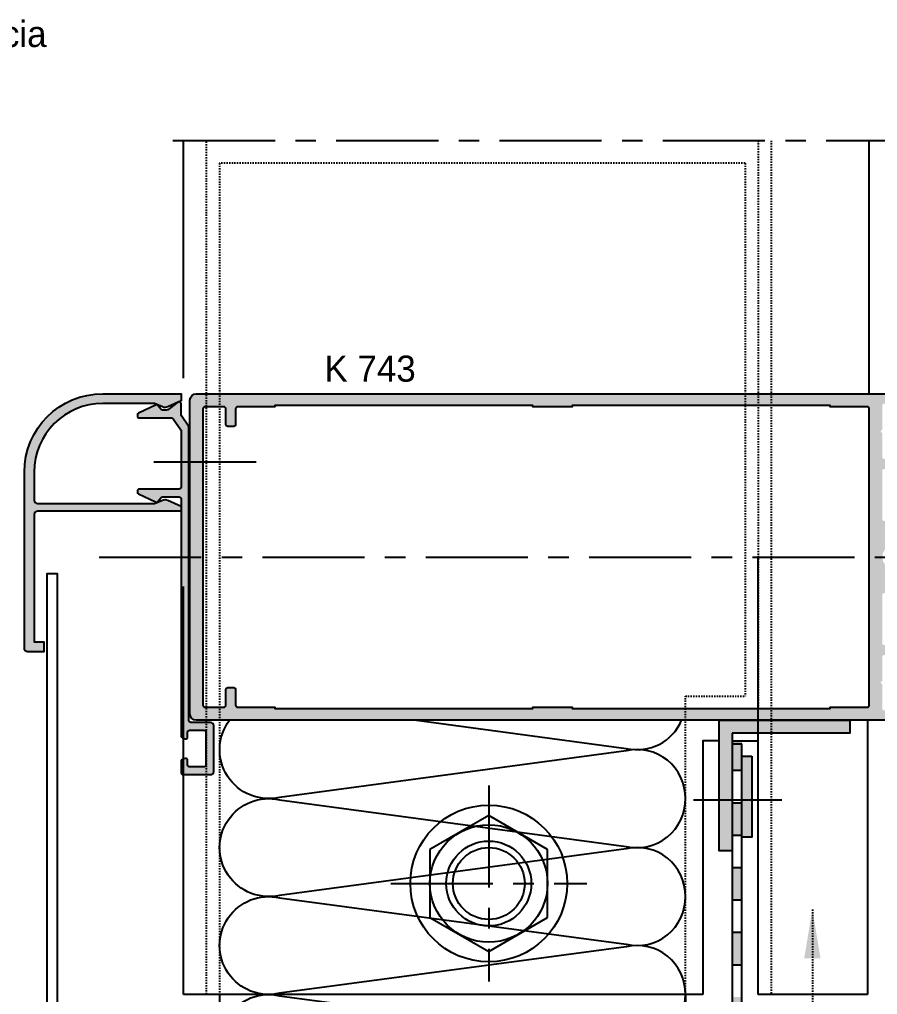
# Model space of a CAD drawing. Header units: millimetres. Extents: x -153 to 2280, y 0 to 724.
# Drawn here: x 1452 to 1517.6, y 471.1 to 545.8 of the extents above; entities that cross this region are included whole.
import ezdxf
from ezdxf.enums import TextEntityAlignment as Align

# ---------------------------------------------------------------- set-up
doc = ezdxf.new("R2010")
doc.units = ezdxf.units.MM
doc.header["$LTSCALE"] = 0.025
doc.header["$MEASUREMENT"] = 0
doc.linetypes.add('CENTER', pattern=[2, 1.25, -0.25, 0.25, -0.25])
doc.linetypes.add('HIDDEN', pattern=[0.375, 0.25, -0.125])
for name, color, linetype in [('ASSI', 1, 'CENTER'), ('FILL', 253, 'Continuous'), ('FINE', 7, 'Continuous'), ('GOMMA', 80, 'Continuous'), ('GROSSA', 8, 'Continuous'), ('NASCOSTA', 7, 'HIDDEN'), ('TESTO', 2, 'Continuous'), ('TRATTEGGI', 140, 'Continuous'), ('VITERIA', 40, 'Continuous')]:
    doc.layers.add(name, color=color, linetype=linetype)
doc.styles.add('Aluk Text', font='GOTHIC.TTF')

msp = doc.modelspace()

# ---------------------------------------------------------------- hatches: boundary and pattern name
at = {"layer": 'FILL'}
h = msp.add_hatch(color=256, dxfattribs=at)
edge = h.paths.add_edge_path()
edge.add_arc((1458.336115697586, 511.122621241262), 5.249999999999986, 89.99999999999984, 180.0000000000001)
edge.add_line((1453.086115697586, 511.122621241262), (1453.086115697586, 508.9726212412621))
edge.add_arc((1453.336115697586, 508.9726212412621), 0.25, 180, 270)
edge.add_line((1453.336115697586, 508.7226212412621), (1462.307115697586, 508.7226212412621))
edge.add_line((1462.307115697586, 508.7226212412621), (1462.917970097334, 508.9826688293236))
edge.add_arc((1463.113817529583, 508.522621241262), 0.5000000000000927, 64.99999999999818, 113.0599999999948, ccw=False)
edge.add_line((1463.325126660454, 508.9757751347804), (1464.336115697586, 508.5043432044547))
edge.add_line((1464.336115697586, 508.5043432044547), (1464.336115697586, 508.1226212412621))
edge.add_line((1464.336115697586, 508.1226212412621), (1453.336115697586, 508.1226212412621))
edge.add_arc((1453.336115697586, 507.8726212412621), 0.25, 90, 180)
edge.add_line((1453.086115697586, 507.8726212412621), (1453.086115697586, 498.1226212412621))
edge.add_line((1453.086115697586, 498.1226212412621), (1453.836115697586, 498.1226212412621))
edge.add_line((1453.836115697586, 498.1226212412621), (1453.836115697586, 497.3726212412621))
edge.add_line((1453.836115697586, 497.3726212412621), (1452.586115697586, 497.3726212412621))
edge.add_arc((1452.586115697586, 497.622621241262), 0.2499999999999289, 180.0000000000098, 270.00000000001626, ccw=False)
edge.add_line((1452.336115697586, 497.622621241262), (1452.336115697586, 511.122621241262))
edge.add_arc((1458.336115697586, 511.122621241262), 6, 90, 180, ccw=False)
edge.add_line((1458.336115697586, 517.122621241262), (1464.336115697586, 517.122621241262))
edge.add_line((1464.336115697586, 517.122621241262), (1464.336115697586, 516.5908992780694))
edge.add_line((1464.336115697586, 516.5908992780694), (1463.325126660454, 516.1194673477437))
edge.add_arc((1463.113817529583, 516.5726212412621), 0.5000000000001312, 246.9399999999911, 294.9999999999837, ccw=False)
edge.add_line((1462.917970097334, 516.1125736532006), (1462.307115697586, 516.372621241262))
edge.add_line((1462.307115697586, 516.372621241262), (1458.336115697586, 516.372621241262))
h = msp.add_hatch(color=256, dxfattribs=at)
edge = h.paths.add_edge_path()
edge.add_arc((1526.856332909465, 507.2179170336269), 0.1548696487026567, 1.85579808222559, 88.26417584624318, ccw=False)
edge.add_line((1527.011121328528, 507.2229323514939), (1527.011121328528, 506.6350643858504))
edge.add_arc((1526.861121328528, 506.6350643858504), 0.1500000000001478, 315.0000000000269, 359.99999999999454, ccw=False)
edge.add_line((1526.967187345706, 506.5289983686724), (1526.70505531135, 506.2668663343164))
edge.add_arc((1526.582996328528, 506.3889253171384), 0.1726174689163832, 185.3160638226787, 315.0000000000033, ccw=False)
edge.add_line((1526.411121328528, 506.3729323514944), (1526.411121328528, 506.6229323514944))
edge.add_arc((1526.261121328528, 506.6229323514945), 0.1499999999999773, 359.9999999999837, 450)
edge.add_line((1526.261121328528, 506.7729323514944), (1525.776676678475, 506.7729323514944))
edge.add_arc((1525.776676678475, 506.6229323514945), 0.1500000000000057, 90.00000000001086, 150.0000000000191)
edge.add_line((1525.646772867907, 506.6979323514944), (1525.040555085258, 505.6479323514944))
edge.add_line((1525.040555085258, 505.6479323514944), (1524.910651274691, 505.5729323514944))
edge.add_line((1524.910651274691, 505.5729323514944), (1524.863196646744, 505.5729323514944))
edge.add_line((1524.863196646744, 505.5729323514944), (1524.713196646745, 505.7229323514945))
edge.add_line((1524.713196646745, 505.7229323514945), (1524.563196646744, 505.5729323514944))
edge.add_line((1524.563196646744, 505.5729323514944), (1524.066121328528, 505.5729323514944))
edge.add_line((1524.066121328528, 505.5729323514944), (1523.916121328528, 505.7229323514945))
edge.add_line((1523.916121328528, 505.7229323514945), (1523.766121328528, 505.5729323514944))
edge.add_line((1523.766121328528, 505.5729323514944), (1523.271121328528, 505.5729323514944))
edge.add_line((1523.271121328528, 505.5729323514944), (1523.121121328528, 505.7229323514945))
edge.add_line((1523.121121328528, 505.7229323514945), (1522.971121328528, 505.5729323514944))
edge.add_line((1522.971121328528, 505.5729323514944), (1522.476121328528, 505.5729323514944))
edge.add_line((1522.476121328528, 505.5729323514944), (1522.326121328528, 505.7229323514944))
edge.add_line((1522.326121328528, 505.7229323514944), (1522.176121328528, 505.5729323514944))
edge.add_line((1522.176121328528, 505.5729323514944), (1521.681121328528, 505.5729323514944))
edge.add_line((1521.681121328528, 505.5729323514944), (1521.531121328529, 505.7229323514945))
edge.add_line((1521.531121328528, 505.7229323514945), (1521.381121328528, 505.5729323514944))
edge.add_line((1521.381121328528, 505.5729323514944), (1520.886121328529, 505.5729323514944))
edge.add_line((1520.886121328528, 505.5729323514944), (1520.736121328528, 505.7229323514945))
edge.add_line((1520.736121328528, 505.7229323514945), (1520.586121328528, 505.5729323514944))
edge.add_line((1520.586121328528, 505.5729323514944), (1520.091121328529, 505.5729323514944))
edge.add_line((1520.091121328529, 505.5729323514944), (1519.941121328528, 505.7229323514944))
edge.add_line((1519.941121328528, 505.7229323514944), (1519.791121328528, 505.5729323514944))
edge.add_line((1519.791121328528, 505.5729323514944), (1519.296121328528, 505.5729323514944))
edge.add_line((1519.296121328528, 505.5729323514944), (1519.146121328528, 505.7229323514945))
edge.add_line((1519.146121328528, 505.7229323514945), (1518.995499108063, 505.5723101310292))
edge.add_arc((1518.961415990266, 504.6226212412618), 0.9503002926792825, 87.94461000808217, 272.0553899919109)
edge.add_line((1518.995499108063, 503.6729323514945), (1519.393621328529, 503.6729323514944))
edge.add_line((1519.393621328528, 503.6729323514944), (1519.543621328528, 503.5229323514944))
edge.add_line((1519.543621328528, 503.5229323514944), (1519.693621328528, 503.6729323514944))
edge.add_line((1519.693621328528, 503.6729323514944), (1520.188621328528, 503.6729323514944))
edge.add_line((1520.188621328528, 503.6729323514944), (1520.338621328528, 503.5229323514944))
edge.add_line((1520.338621328528, 503.5229323514944), (1520.488621328529, 503.6729323514944))
edge.add_line((1520.488621328528, 503.6729323514944), (1520.983621328528, 503.6729323514944))
edge.add_line((1520.983621328528, 503.6729323514944), (1521.133621328529, 503.5229323514944))
edge.add_line((1521.133621328528, 503.5229323514944), (1521.283621328528, 503.6729323514944))
edge.add_line((1521.283621328528, 503.6729323514944), (1521.778621328529, 503.6729323514944))
edge.add_line((1521.778621328529, 503.6729323514944), (1521.928621328529, 503.5229323514944))
edge.add_line((1521.928621328528, 503.5229323514944), (1522.078621328528, 503.6729323514944))
edge.add_line((1522.078621328528, 503.6729323514944), (1522.573621328528, 503.6729323514944))
edge.add_line((1522.573621328528, 503.6729323514944), (1522.723621328528, 503.5229323514944))
edge.add_line((1522.723621328528, 503.5229323514944), (1522.873621328528, 503.6729323514944))
edge.add_line((1522.873621328528, 503.6729323514944), (1523.368621328528, 503.6729323514944))
edge.add_line((1523.368621328528, 503.6729323514944), (1523.518621328528, 503.5229323514944))
edge.add_line((1523.518621328528, 503.5229323514944), (1523.668621328528, 503.6729323514944))
edge.add_line((1523.668621328528, 503.6729323514944), (1524.163621328528, 503.6729323514944))
edge.add_line((1524.163621328528, 503.6729323514944), (1524.313621328528, 503.5229323514944))
edge.add_line((1524.313621328528, 503.5229323514944), (1524.463621328528, 503.6729323514944))
edge.add_line((1524.463621328528, 503.6729323514944), (1524.910651274691, 503.6729323514944))
edge.add_arc((1524.910651274691, 503.5229323514944), 0.1500000000000057, 30.000000000029274, 90.00000000001091, ccw=False)
edge.add_line((1525.040555085258, 503.5979323514945), (1525.646772867907, 502.5479323514944))
edge.add_arc((1525.776676678475, 502.6229323514943), 0.149999999999877, 210.0000000000033, 270.0000000000434)
edge.add_line((1525.776676678475, 502.4729323514945), (1526.261121328528, 502.4729323514945))
edge.add_arc((1526.261121328528, 502.6229323514945), 0.1500000000000057, 270.0000000000109, 360.0000000000109)
edge.add_line((1526.411121328528, 502.6229323514945), (1526.411121328528, 502.8729323514945))
edge.add_arc((1526.583476317581, 502.8556092228293), 0.1732233616980132, 45.423370102855586, 174.2605660744399, ccw=False)
edge.add_line((1526.70505531135, 502.9789983686725), (1526.967187345706, 502.7168663343165))
edge.add_arc((1526.861121328528, 502.6108003171385), 0.1500000000001178, 2.1714186004828662e-11, 44.99999999997692, ccw=False)
edge.add_line((1527.011121328528, 502.6108003171386), (1527.011121328528, 502.0229323514945))
edge.add_arc((1526.860809907237, 502.0229323515061), 0.1503114212912067, 270.1165613831425, 359.99999999556894, ccw=False)
edge.add_line((1526.861115697563, 501.8726212412619), (1524.659427861099, 501.872621241262))
edge.add_arc((1524.659427861099, 502.022621241262), 0.1499999999999773, 180, 270, ccw=False)
edge.add_arc((1524.359427861099, 502.0226212412619), 0.1500000000000341, 2.171258662545267e-11, 90.0000000000217)
edge.add_line((1524.359427861099, 502.1726212412619), (1522.959427861099, 502.1726212412619))
edge.add_arc((1522.959427861099, 502.022621241262), 0.1499999999999773, 90, 180)
edge.add_arc((1522.659427861099, 502.022621241262), 0.1499999999999773, -90, 0, ccw=False)
edge.add_line((1522.659427861099, 501.872621241262), (1521.259427861099, 501.872621241262))
edge.add_arc((1521.259427861099, 502.022621241262), 0.1499999999999773, 180, 270, ccw=False)
edge.add_arc((1520.959427861099, 502.022621241262), 0.1499999999999773, 0, 90)
edge.add_line((1520.959427861099, 502.1726212412619), (1519.561115697586, 502.1726212412619))
edge.add_arc((1519.561115697586, 502.022621241262), 0.1499999999999773, 90, 180)
edge.add_arc((1519.261115697586, 502.022621241262), 0.1499999999999773, -90, 0, ccw=False)
edge.add_line((1519.261115697586, 501.872621241262), (1518.161115697586, 501.872621241262))
edge.add_arc((1518.161115697586, 501.722621241262), 0.1499999999999773, 90, 180)
edge.add_line((1518.011115697586, 501.722621241262), (1518.011115697586, 498.0226212412618))
edge.add_arc((1518.161115697586, 498.0226212412618), 0.1499999999999773, 180, 270)
edge.add_line((1518.161115697586, 497.8726212412619), (1519.261115697586, 497.8726212412619))
edge.add_arc((1519.261115697586, 498.0226212412618), 0.1500000000000057, 270.0000000000109, 359.9999999999891)
edge.add_line((1519.411115697586, 498.0226212412618), (1519.411115697586, 498.4726212412619))
edge.add_arc((1519.561115697586, 498.4726212412619), 0.1499999999999773, 90, 180, ccw=False)
edge.add_line((1519.561115697586, 498.6226212412619), (1519.861115697586, 498.622621241262))
edge.add_arc((1519.861115697586, 498.472621241262), 0.1500000000000057, -3.26281224261038e-11, 89.99999999998909, ccw=False)
edge.add_line((1520.011115697586, 498.4726212412619), (1520.011115697586, 496.7847532756178))
edge.add_arc((1519.861115697586, 496.7847532756179), 0.1500000000000909, 314.9999999999885, 359.99999999998374, ccw=False)
edge.add_line((1519.967181714764, 496.6786872584398), (1519.705049680408, 496.4165552240839))
edge.add_arc((1519.59898366323, 496.5226212412618), 0.149999999999957, 270.0000000000434, 315.00000000003837, ccw=False)
edge.add_line((1519.59898366323, 496.3726212412619), (1519.561115697586, 496.3726212412619))
edge.add_arc((1519.561115697586, 496.5226212412618), 0.1499999999999631, 179.9999999999946, 270, ccw=False)
edge.add_line((1519.411115697586, 496.5226212412618), (1519.411115697586, 496.9726212412619))
edge.add_arc((1519.261115697586, 496.9726212412618), 0.1500000000000341, 2.171258662545267e-11, 90.0000000000217)
edge.add_line((1519.261115697586, 497.1226212412619), (1518.161115697586, 497.122621241262))
edge.add_arc((1518.161115697586, 496.9726212412619), 0.1500000000000199, 90.0000000000217, 180.0000000000271)
edge.add_line((1518.011115697586, 496.9726212412619), (1518.011115697586, 495.1468340443811))
edge.add_line((1518.011115697586, 495.1468340443811), (1517.861115697586, 494.9976212412619))
edge.add_line((1517.861115697586, 494.9976212412619), (1518.011115697586, 494.8484084381428))
edge.add_line((1518.011115697586, 494.8484084381428), (1518.011115697586, 493.0226212412618))
edge.add_arc((1518.161115697586, 493.0226212412618), 0.1499999999999773, 179.9999999999946, 270)
edge.add_line((1518.161115697586, 492.8726212412619), (1519.261115697586, 492.8726212412619))
edge.add_arc((1519.261115697586, 493.0226212412619), 0.1500000000000199, 269.9999999999783, 359.9999999999837)
edge.add_line((1519.411115697586, 493.0226212412618), (1519.411115697586, 493.4726212412619))
edge.add_arc((1519.561115697586, 493.4726212412618), 0.1500000000000341, 89.99999999997829, 179.9999999999783, ccw=False)
edge.add_line((1519.561115697586, 493.6226212412619), (1519.59898366323, 493.6226212412619))
edge.add_arc((1519.59898366323, 493.4726212412619), 0.1499999999999346, 44.99999999996538, 89.99999999996737, ccw=False)
edge.add_line((1519.705049680408, 493.5786872584398), (1519.967181714764, 493.3165552240839))
edge.add_arc((1519.861115697586, 493.2104892069058), 0.1500000000000876, 1.63140612130519e-11, 45.00000000001148, ccw=False)
edge.add_line((1520.011115697586, 493.2104892069059), (1520.011115697586, 492.2726212412618))
edge.add_arc((1519.861115697586, 492.2726212412618), 0.1499999999999773, -90, 5.4001247917767614e-12, ccw=False)
edge.add_line((1519.861115697586, 492.1226212412619), (1465.511115697586, 492.1226212412619))
edge.add_arc((1465.511115697586, 492.6226212412619), 0.5, 180, 270, ccw=False)
edge.add_line((1465.011115697586, 492.6226212412619), (1465.011115697586, 516.6226212412619))
edge.add_arc((1465.511115697586, 516.6226212412619), 0.5, 90, 180, ccw=False)
edge.add_line((1465.511115697586, 517.1226212412619), (1519.861115697586, 517.1226212412619))
edge.add_arc((1519.861115697586, 516.9726212412619), 0.1499999999999631, -5.5138116294983774e-12, 90, ccw=False)
edge.add_line((1520.011115697586, 516.9726212412619), (1520.011115697586, 516.0347532756178))
edge.add_arc((1519.861115697586, 516.0347532756178), 0.149999999999892, -44.999999999984595, 1.0913936421275139e-11, ccw=False)
edge.add_line((1519.967181714764, 515.9286872584399), (1519.705049680408, 515.6665552240839))
edge.add_arc((1519.59898366323, 515.7726212412618), 0.1499999999999269, 270.00000000003257, 315.00000000003456, ccw=False)
edge.add_line((1519.59898366323, 515.6226212412619), (1519.561115697586, 515.6226212412619))
edge.add_arc((1519.561115697586, 515.7726212412618), 0.1499999999999631, 179.9999999999946, 270, ccw=False)
edge.add_line((1519.411115697586, 515.7726212412618), (1519.411115697586, 516.2226212412619))
edge.add_arc((1519.261115697586, 516.2226212412619), 0.1500000000000341, 1.62844399690895e-11, 90.0000000000217)
edge.add_line((1519.261115697586, 516.3726212412619), (1518.161115697586, 516.3726212412619))
edge.add_arc((1518.161115697586, 516.2226212412619), 0.1499999999999631, 90, 180.0000000000054)
edge.add_line((1518.011115697586, 516.2226212412619), (1518.011115697586, 514.3968340443811))
edge.add_line((1518.011115697586, 514.3968340443811), (1517.861115697586, 514.2476212412619))
edge.add_line((1517.861115697586, 514.2476212412619), (1518.011115697586, 514.0984084381427))
edge.add_line((1518.011115697586, 514.0984084381427), (1518.011115697586, 512.2726212412618))
edge.add_arc((1518.161115697586, 512.2726212412618), 0.1499999999999773, 179.9999999999946, 270)
edge.add_line((1518.161115697586, 512.1226212412619), (1519.261115697586, 512.122621241262))
edge.add_arc((1519.261115697586, 512.272621241262), 0.1500000000000341, 269.9999999999783, 359.9999999999783)
edge.add_line((1519.411115697586, 512.272621241262), (1519.411115697586, 512.7226212412619))
edge.add_arc((1519.561115697586, 512.7226212412619), 0.1499999999999773, 90, 180.0000000000054, ccw=False)
edge.add_line((1519.561115697586, 512.8726212412619), (1519.59898366323, 512.8726212412619))
edge.add_arc((1519.59898366323, 512.722621241262), 0.149999999999892, 45.00000000001529, 90.00000000001091, ccw=False)
edge.add_line((1519.705049680408, 512.8286872584399), (1519.967181714764, 512.566555224084))
edge.add_arc((1519.861115697586, 512.4604892069061), 0.1500000000000072, -3.802824721788056e-11, 44.99999999996538, ccw=False)
edge.add_line((1520.011115697586, 512.460489206906), (1520.011115697586, 510.7726212412618))
edge.add_arc((1519.861115697586, 510.7726212412618), 0.1499999999999773, -90, 5.4001247917767614e-12, ccw=False)
edge.add_line((1519.861115697586, 510.6226212412619), (1519.561115697586, 510.622621241262))
edge.add_arc((1519.561115697586, 510.7726212412619), 0.1499999999999204, 180.0000000000217, 270.00000000002166, ccw=False)
edge.add_line((1519.411115697586, 510.7726212412618), (1519.411115697586, 511.222621241262))
edge.add_arc((1519.261115697586, 511.222621241262), 0.1499999999999773, 0, 90)
edge.add_line((1519.261115697586, 511.372621241262), (1518.161115697586, 511.372621241262))
edge.add_arc((1518.161115697586, 511.222621241262), 0.1499999999999773, 90, 180)
edge.add_line((1518.011115697586, 511.222621241262), (1518.011115697586, 507.5226212412618))
edge.add_arc((1518.161115697586, 507.5226212412618), 0.1499999999999773, 180, 270)
edge.add_line((1518.161115697586, 507.3726212412619), (1519.261115697586, 507.3726212412618))
edge.add_arc((1519.261115697586, 507.2226212412618), 0.1499999999999773, 0, 90, ccw=False)
edge.add_arc((1519.561115697586, 507.2226212412618), 0.1499999999999773, 180, 270)
edge.add_line((1519.561115697586, 507.0726212412618), (1520.959427861099, 507.0726212412618))
edge.add_arc((1520.959427861099, 507.2226212412618), 0.1499999999999773, 270, 360)
edge.add_arc((1521.259427861099, 507.2226212412618), 0.1499999999999773, 90, 180, ccw=False)
edge.add_line((1521.259427861099, 507.3726212412618), (1522.659427861099, 507.3726212412618))
edge.add_arc((1522.659427861099, 507.2226212412618), 0.1499999999999773, 0, 90, ccw=False)
edge.add_arc((1522.959427861099, 507.2226212412618), 0.1499999999999773, 180, 270)
edge.add_line((1522.959427861099, 507.0726212412618), (1524.359427861099, 507.0726212412618))
edge.add_arc((1524.359427861099, 507.2226212412618), 0.1500000000000341, 269.9999999999783, 359.9999999999783)
edge.add_arc((1524.659427861099, 507.2226212412618), 0.1499999999999773, 90, 180, ccw=False)
edge.add_line((1524.659427861099, 507.3726212412618), (1526.8610240989, 507.3726212412618))
edge.add_line((1526.8610240989, 507.3726212412618), (1526.861024098901, 507.3727156151157))
edge = h.paths.add_edge_path(flags=16)
edge.add_line((1466.161115697586, 493.1226212412619), (1467.611115697586, 493.1226212412619))
edge.add_arc((1467.611115697586, 493.2726212412619), 0.1499999999999915, 270.0000000000054, 359.9999999999946)
edge.add_line((1467.761115697586, 493.2726212412619), (1467.761115697586, 494.4726212412619))
edge.add_arc((1467.911115697586, 494.4726212412619), 0.1500000000000199, 89.9999999999946, 180.0000000000054, ccw=False)
edge.add_line((1467.911115697586, 494.6226212412619), (1468.361115697586, 494.6226212412619))
edge.add_arc((1468.361115697586, 494.4726212412619), 0.1500000000000199, -5.5138116294983774e-12, 90.0000000000054, ccw=False)
edge.add_line((1468.511115697586, 494.4726212412619), (1468.511115697586, 493.2726212412619))
edge.add_arc((1468.661115697586, 493.2726212412619), 0.1500000000000341, 180, 270)
edge.add_line((1468.661115697586, 493.1226212412619), (1471.511115697586, 493.1226212412619))
edge.add_line((1471.511115697586, 493.1226212412619), (1471.511115697586, 493.0226212412619))
edge.add_line((1471.511115697586, 493.0226212412619), (1491.261115697586, 493.0226212412619))
edge.add_line((1491.261115697586, 493.0226212412619), (1491.261115697586, 493.1226212412619))
edge.add_line((1491.261115697586, 493.1226212412619), (1494.261115697586, 493.1226212412618))
edge.add_line((1494.261115697586, 493.1226212412618), (1494.261115697586, 493.0226212412619))
edge.add_line((1494.261115697586, 493.0226212412619), (1514.011115697586, 493.0226212412618))
edge.add_line((1514.011115697586, 493.0226212412618), (1514.011115697586, 493.1226212412619))
edge.add_line((1514.011115697586, 493.1226212412619), (1516.861115697586, 493.1226212412619))
edge.add_arc((1516.861115697586, 493.2726212412618), 0.1499999999999773, 270, 360)
edge.add_line((1517.011115697586, 493.2726212412618), (1517.011115697586, 515.9726212412619))
edge.add_arc((1516.861115697586, 515.9726212412619), 0.1500000000000057, 1.085629331272839e-11, 90.00000000001086)
edge.add_line((1516.861115697586, 516.1226212412619), (1514.011115697586, 516.1226212412619))
edge.add_line((1514.011115697586, 516.1226212412619), (1514.011115697586, 516.2226212412619))
edge.add_line((1514.011115697586, 516.2226212412619), (1494.261115697586, 516.2226212412619))
edge.add_line((1494.261115697586, 516.2226212412619), (1494.261115697586, 516.1226212412619))
edge.add_line((1494.261115697586, 516.1226212412619), (1491.261115697586, 516.1226212412619))
edge.add_line((1491.261115697586, 516.1226212412619), (1491.261115697586, 516.2226212412619))
edge.add_line((1491.261115697586, 516.2226212412619), (1471.511115697586, 516.2226212412619))
edge.add_line((1471.511115697586, 516.2226212412619), (1471.511115697586, 516.1226212412619))
edge.add_line((1471.511115697586, 516.1226212412619), (1468.661115697586, 516.1226212412619))
edge.add_arc((1468.661115697586, 515.9726212412619), 0.1500000000000057, 89.99999999998914, 179.9999999999891)
edge.add_line((1468.511115697586, 515.9726212412619), (1468.511115697586, 514.7726212412618))
edge.add_arc((1468.361115697586, 514.7726212412618), 0.1499999999999915, -89.99999999999471, 1.63140612130519e-11, ccw=False)
edge.add_line((1468.361115697586, 514.6226212412619), (1467.911115697586, 514.6226212412619))
edge.add_arc((1467.911115697586, 514.7726212412618), 0.1499999999999631, 179.9999999999946, 270.0000000000054, ccw=False)
edge.add_line((1467.761115697586, 514.7726212412618), (1467.761115697586, 515.9726212412618))
edge.add_arc((1467.611115697586, 515.9726212412618), 0.1499999999999915, 5.42814665636471e-12, 90.00000000000541)
edge.add_line((1467.611115697586, 516.1226212412619), (1466.161115697586, 516.1226212412619))
edge.add_arc((1466.161115697586, 515.9726212412619), 0.1499999999999915, 90.00000000000541, 180.0000000000163)
edge.add_line((1466.011115697586, 515.9726212412618), (1466.011115697586, 493.2726212412618))
edge.add_arc((1466.161115697586, 493.2726212412618), 0.1500000000000057, 179.9999999999891, 269.9999999999891)
h = msp.add_hatch(color=256, dxfattribs=at)
edge = h.paths.add_edge_path()
edge.add_line((1462.790917174753, 515.9322388876235), (1462.590554425038, 516.1976212412619))
edge.add_arc((1462.46065061447, 516.122621241262), 0.1499999999999897, 29.999999999991, 119.9999999999984)
edge.add_line((1462.38565061447, 516.2525250518296), (1461.073082641186, 515.6426651822976))
edge.add_arc((1461.136287983999, 515.5066317869864), 0.1499999999999163, 114.9210453627292, 179.9999999999891)
edge.add_line((1460.986287983999, 515.5066317869864), (1460.986287983999, 515.422621241262))
edge.add_arc((1461.136287983999, 515.422621241262), 0.1500000000000341, 179.9999999999783, 269.9999999999783)
edge.add_line((1461.136287983999, 515.272621241262), (1463.606387367815, 515.272621241262))
edge.add_arc((1463.606387367815, 515.1226212412619), 0.1500000000001052, 34.553481931961926, 90.00000000002171, ccw=False)
edge.add_line((1463.729926936686, 515.2076975301042), (1464.309655266457, 514.3658720473886))
edge.add_arc((1464.186115697586, 514.2807957585464), 0.1500000000001183, -3.26281224261038e-11, 34.553481931912074, ccw=False)
edge.add_line((1464.336115697586, 514.2807957585463), (1464.336115697586, 509.972621241262))
edge.add_arc((1464.186115697586, 509.9726212412621), 0.1500000000000341, 269.9999999999783, 359.9999999999783, ccw=False)
edge.add_line((1464.186115697586, 509.822621241262), (1461.136287983999, 509.822621241262))
edge.add_arc((1461.136287983999, 509.672621241262), 0.1499999999999773, 90, 180)
edge.add_line((1460.986287983999, 509.672621241262), (1460.986287983999, 509.5886106955376))
edge.add_arc((1461.136287983999, 509.5886106955376), 0.1499999999999204, 180.0000000000109, 245.0789546372708)
edge.add_line((1461.073082641186, 509.4525773002264), (1462.38565061447, 508.8427174306944))
edge.add_arc((1462.46065061447, 508.9726212412621), 0.1499999999999968, 240.0000000000043, 330.0000000000043)
edge.add_line((1462.590554425038, 508.8976212412621), (1462.790917174753, 509.1630035949006))
edge.add_arc((1462.910629455454, 509.072621241262), 0.1499999999999812, 89.99999999998909, 142.9473229727275, ccw=False)
edge.add_line((1462.910629455454, 509.222621241262), (1464.186115697586, 509.2226212412621))
edge.add_arc((1464.186115697586, 509.072621241262), 0.1500000000000909, 0, 90, ccw=False)
edge.add_line((1464.336115697586, 509.072621241262), (1464.336115697586, 490.9099396930924))
edge.add_arc((1464.486115697586, 490.9099396930924), 0.1500000000000199, 179.9999999999946, 254.9999999999907)
edge.add_line((1464.447292840821, 490.765050819149), (1464.647292840821, 490.7114609806628))
edge.add_arc((1464.686115697586, 490.8563498546062), 0.1500000000000469, 254.9999999999935, 359.9999999999946)
edge.add_line((1464.836115697586, 490.8563498546062), (1464.836115697586, 491.2063498546061))
edge.add_arc((1464.986115697586, 491.2063498546061), 0.1500000000000341, 90.00000000002171, 180.0000000000217, ccw=False)
edge.add_line((1464.986115697586, 491.3563498546062), (1466.086115697586, 491.356349854606))
edge.add_arc((1466.086115697586, 491.2063498546061), 0.1499999999999773, 0, 90, ccw=False)
edge.add_line((1466.236115697586, 491.2063498546061), (1466.236115697586, 488.7063498546062))
edge.add_arc((1466.086115697586, 488.7063498546062), 0.1499999999999773, -90, 0, ccw=False)
edge.add_line((1466.086115697586, 488.5563498546062), (1464.986115697586, 488.5563498546062))
edge.add_arc((1464.986115697586, 488.7063498546062), 0.1499999999999773, 180, 270, ccw=False)
edge.add_line((1464.836115697586, 488.7063498546062), (1464.836115697586, 489.0563498546061))
edge.add_arc((1464.686115697586, 489.0563498546061), 0.1500000000000483, 5.428146656362654e-12, 105.0000000000065)
edge.add_line((1464.647292840821, 489.2012387285495), (1464.447292840821, 489.1476488900634))
edge.add_arc((1464.486115697586, 489.00276001612), 0.150000000000002, 105.0000000000055, 180.0000000000109)
edge.add_line((1464.336115697586, 489.00276001612), (1464.336115697586, 488.1063498546062))
edge.add_arc((1464.486115697586, 488.1063498546062), 0.1499999999999773, 180, 270)
edge.add_line((1464.486115697586, 487.9563498546062), (1466.586115697586, 487.9563498546062))
edge.add_arc((1466.586115697586, 488.2063498546062), 0.25, 270, 360)
edge.add_line((1466.836115697586, 488.2063498546062), (1466.836115697586, 491.7063498546062))
edge.add_arc((1466.586115697586, 491.7063498546062), 0.25, 0, 90)
edge.add_line((1466.586115697586, 491.9563498546062), (1465.086115697586, 491.9563498546062))
edge.add_arc((1465.086115697586, 492.1063498546062), 0.1499999999999773, 180, 270, ccw=False)
edge.add_line((1464.936115697586, 492.1063498546062), (1464.936115697586, 514.5555639577182))
edge.add_arc((1464.786115697586, 514.5555639577183), 0.1500000000001194, 359.9999999999674, 394.5534819319121)
edge.add_line((1464.909655266457, 514.6406402465605), (1464.362576128715, 515.4350557262992))
edge.add_arc((1464.486115697586, 515.5201320151414), 0.1499999999999339, 179.9999999999891, 214.5534819319343, ccw=False)
edge.add_line((1464.336115697586, 515.5201320151414), (1464.336115697586, 516.3554464415018))
edge.add_arc((1464.186115697586, 516.3554464415018), 0.1499999999999915, 0, 126.5632085256625)
edge.add_line((1464.096759312037, 516.4759264662426), (1463.323119457903, 515.9021412165212))
edge.add_arc((1463.233763072354, 516.0226212412622), 0.1500000000001909, 269.99999999996743, 306.5632085256271, ccw=False)
edge.add_line((1463.233763072354, 515.872621241262), (1462.910629455454, 515.872621241262))
edge.add_arc((1462.910629455454, 516.022621241262), 0.1500000000000341, 217.0526770272323, 269.9999999999729, ccw=False)
for points in [[(1506.510458974762, 491.1226212412618), (1506.510458974762, 482.1226212412618), (1505.510458974762, 482.1226212412618), (1505.510458974762, 492.1226212412618), (1515.510458974762, 492.1226212412618), (1515.510458974762, 491.1226212412618)], [(1508.010458974762, 489.3812516557052), (1508.010458974762, 483.172909515259), (1507.260458974762, 483.172909515259), (1507.260458974762, 489.3812516557052)]]:
    msp.add_hatch(color=256, dxfattribs=at).paths.add_polyline_path(points)
at = {"layer": 'FINE'}
h = msp.add_hatch(color=256, dxfattribs=at)
h.paths.add_polyline_path([(1507.260458974762, 470.9252601004304), (1506.510458974762, 470.9252601004304), (1506.510458974762, 468.4446550148917), (1507.260458974762, 468.4446550148917)])
h.paths.add_polyline_path([(1507.260458974762, 475.8864702715078), (1506.510458974762, 475.8864702715078), (1506.510458974762, 473.4058651859691), (1507.260458974762, 473.405865185969)])
h.paths.add_polyline_path([(1507.260458974762, 480.8476804425852), (1506.510458974762, 480.8476804425852), (1506.510458974762, 478.3670753570465), (1507.260458974762, 478.3670753570465)])
h.paths.add_polyline_path([(1507.260458974762, 485.8088906136625), (1506.510458974762, 485.8088906136626), (1506.510458974762, 483.3282855281238), (1507.260458974762, 483.3282855281239)])
h.paths.add_polyline_path([(1507.260458974762, 490.3088906136625), (1506.510458974762, 490.3088906136625), (1506.510458974762, 488.3088906136625), (1507.260458974762, 488.3088906136625), (1507.260458974762, 489.3812516557052)])

# ---------------------------------------------------------------- linework, layer by layer
at = {"layer": 'ASSI', "ltscale": 250}
for p, q in [((1546.524455073652, 536.5010398911489), (1462.510005217639, 536.5010398911489)), ((1470.071067203456, 511.873617651428), (1462.16973439672, 511.873617651428)), ((1458.065769009622, 504.6226212412618), (1547.497016915615, 504.6226212412618)), ((1487.885005217639, 487.1226212412618), (1487.885005217639, 472.1226212412618)), ((1503.557506701793, 486.0190035551786), (1510.304666368144, 486.0190035551786)), ((1480.385005217639, 479.6226212412618), (1495.385005217639, 479.6226212412618))]:
    msp.add_line(p, q, dxfattribs=at)
at = {"layer": 'FINE'}
for p, q in [((1517.011115697586, 517.1226212412619), (1517.011115697586, 536.5010398911489)), ((1508.510458974762, 471.1226212412618), (1508.510458974762, 504.6226212412616)), ((1464.510005217639, 471.1226212412618), (1464.510005217639, 502.3694537188627)), ((1516.881484338534, 492.1226212412619), (1516.881484338534, 471.1226212412618)), ((1506.510458974762, 490.5573744214536), (1508.510458974762, 490.5573744214536)), ((1504.260005217639, 471.1226212412618), (1464.510005217639, 471.1226212412618)), ((1467.284766437522, 471.1226212412618), (1467.284766437522, 463.6226212412618)), ((1502.932459884309, 471.1226212412618), (1502.932459884309, 463.6226212412618)), ((1516.881484338534, 471.1226212412618), (1508.510458974762, 471.1226212412618))]:
    msp.add_line(p, q, dxfattribs=at)
for points in [[(1464.510005217639, 518.3267814554746), (1464.510005217639, 536.5010398911489)], [(1505.510005217639, 490.5573744214536), (1504.260005217639, 490.5573744214536), (1504.260005217639, 471.1226212412618)]]:
    msp.add_lwpolyline(points, dxfattribs=at)
msp.add_solid([(1512.029427286605, 473.8803407214367), (1513.279427286605, 473.8803407214367), (1512.654427286605, 477.6303407214367)], dxfattribs=at)
at = {"layer": 'GOMMA'}
for p, q in [((1506.510458974762, 490.3088906136625), (1507.260458974762, 490.3088906136625)), ((1507.260458974762, 490.3088906136625), (1506.510458974762, 490.3088906136625)), ((1506.510458974762, 490.3088906136625), (1506.510458974762, 448.0612779111706)), ((1506.510458974762, 490.3088906136625), (1507.260458974762, 490.3088906136625)), ((1507.260458974762, 448.0612779111706), (1507.260458974762, 490.3088906136625)), ((1506.510458974762, 488.3088906136625), (1507.260458974762, 488.3088906136625)), ((1506.510458974762, 485.8088906136625), (1507.260458974762, 485.8088906136625)), ((1506.510458974762, 483.3282855281238), (1507.260458974762, 483.3282855281238)), ((1506.510458974762, 480.8476804425852), (1507.260458974762, 480.8476804425852)), ((1506.510458974762, 478.3670753570465), (1507.260458974762, 478.3670753570465)), ((1506.510458974762, 475.8864702715078), (1507.260458974762, 475.8864702715078)), ((1506.510458974762, 473.4058651859691), (1507.260458974762, 473.4058651859691))]:
    msp.add_line(p, q, dxfattribs=at)
at = {"layer": 'GROSSA'}
for points in [[(1458.336115697586, 516.372621241262, 0.414213562373096), (1453.086115697586, 511.122621241262), (1453.086115697586, 508.9726212412621, 0.4142135623730951), (1453.336115697586, 508.7226212412621), (1462.307115697586, 508.7226212412621), (1462.917970097334, 508.9826688293236, -0.2128302044642674), (1463.325126660454, 508.9757751347804), (1464.336115697586, 508.5043432044547), (1464.336115697586, 508.1226212412621), (1453.336115697586, 508.1226212412621, 0.4142135623730951), (1453.086115697586, 507.8726212412621), (1453.086115697586, 498.1226212412621), (1453.836115697586, 498.1226212412621), (1453.836115697586, 497.3726212412621), (1452.586115697586, 497.3726212412621, -0.4142135623731283), (1452.336115697586, 497.622621241262), (1452.336115697586, 511.122621241262, -0.4142135623730951), (1458.336115697586, 517.122621241262), (1464.336115697586, 517.122621241262), (1464.336115697586, 516.5908992780694), (1463.325126660454, 516.1194673477437, -0.2128302044642503), (1462.917970097334, 516.1125736532006), (1462.307115697586, 516.372621241262)], [(1462.790917174753, 515.9322388876235), (1462.590554425038, 516.1976212412619, 0.414213562373126), (1462.38565061447, 516.2525250518296), (1461.073082641186, 515.6426651822976, 0.291847229723834), (1460.986287983999, 515.5066317869864), (1460.986287983999, 515.422621241262, 0.4142135623730995), (1461.136287983999, 515.272621241262), (1463.606387367815, 515.272621241262, -0.2467643925466543), (1463.729926936686, 515.2076975301042), (1464.309655266457, 514.3658720473886, -0.151920859041976), (1464.336115697586, 514.2807957585463), (1464.336115697586, 509.972621241262, -0.414213562373095), (1464.186115697586, 509.822621241262), (1461.136287983999, 509.822621241262, 0.4142135623731076), (1460.986287983999, 509.672621241262), (1460.986287983999, 509.5886106955376, 0.2918472297238354), (1461.073082641186, 509.4525773002264), (1462.38565061447, 508.8427174306944, 0.414213562373107), (1462.590554425038, 508.8976212412621), (1462.790917174753, 509.1630035949006, -0.2352261657337994), (1462.910629455454, 509.222621241262), (1464.186115697586, 509.2226212412621, -0.4142135623730812), (1464.336115697586, 509.072621241262), (1464.336115697586, 490.9099396930924, 0.339454258863362), (1464.447292840821, 490.765050819149), (1464.647292840821, 490.7114609806628, 0.4931454260313194), (1464.836115697586, 490.8563498546062), (1464.836115697586, 491.2063498546061, -0.414213562373109), (1464.986115697586, 491.3563498546062), (1466.086115697586, 491.356349854606, -0.4142135623731091), (1466.236115697586, 491.2063498546061), (1466.236115697586, 488.7063498546062, -0.4142135623730813), (1466.086115697586, 488.5563498546062), (1464.986115697586, 488.5563498546062, -0.414213562373081), (1464.836115697586, 488.7063498546062), (1464.836115697586, 489.0563498546061, 0.4931454260312912), (1464.647292840821, 489.2012387285495), (1464.447292840821, 489.1476488900634, 0.3394542588634001), (1464.336115697586, 489.00276001612), (1464.336115697586, 488.1063498546062, 0.4142135623731087), (1464.486115697586, 487.9563498546062), (1466.586115697586, 487.9563498546062, 0.414213562373095), (1466.836115697586, 488.2063498546062), (1466.836115697586, 491.7063498546062, 0.414213562373095), (1466.586115697586, 491.9563498546062), (1465.086115697586, 491.9563498546062, -0.414213562373095), (1464.936115697586, 492.1063498546062), (1464.936115697586, 514.5555639577182, 0.1519208590419829), (1464.909655266457, 514.6406402465605), (1464.362576128715, 515.4350557262992, -0.1519208590419742), (1464.336115697586, 515.5201320151414), (1464.336115697586, 516.3554464415018, 0.6161861914206771), (1464.096759312037, 516.4759264662426), (1463.323119457903, 515.9021412165212, -0.160904534018769), (1463.233763072354, 515.872621241262), (1462.910629455454, 515.872621241262, -0.2352261657338104)], [(1466.161115697586, 493.1226212412619), (1467.611115697586, 493.1226212412619, 0.4142135623730396), (1467.761115697586, 493.2726212412619), (1467.761115697586, 494.4726212412619, -0.4142135623731504), (1467.911115697586, 494.6226212412619), (1468.361115697586, 494.6226212412619, -0.4142135623731505), (1468.511115697586, 494.4726212412619), (1468.511115697586, 493.2726212412619, 0.414213562373095), (1468.661115697586, 493.1226212412619), (1471.511115697586, 493.1226212412619), (1471.511115697586, 493.0226212412619), (1491.261115697586, 493.0226212412619), (1491.261115697586, 493.1226212412619), (1494.261115697586, 493.1226212412618), (1494.261115697586, 493.0226212412619), (1514.011115697586, 493.0226212412618), (1514.011115697586, 493.1226212412619), (1516.861115697586, 493.1226212412619, 0.414213562373095), (1517.011115697586, 493.2726212412618), (1517.011115697586, 515.9726212412619, 0.414213562373095), (1516.861115697586, 516.1226212412619), (1514.011115697586, 516.1226212412619), (1514.011115697586, 516.2226212412619), (1494.261115697586, 516.2226212412619), (1494.261115697586, 516.1226212412619), (1491.261115697586, 516.1226212412619), (1491.261115697586, 516.2226212412619), (1471.511115697586, 516.2226212412619), (1471.511115697586, 516.1226212412619), (1468.661115697586, 516.1226212412619, 0.414213562373095), (1468.511115697586, 515.9726212412619), (1468.511115697586, 514.7726212412618, -0.4142135623731505), (1468.361115697586, 514.6226212412619), (1467.911115697586, 514.6226212412619, -0.4142135623731504), (1467.761115697586, 514.7726212412618), (1467.761115697586, 515.9726212412618, 0.4142135623730811), (1467.611115697586, 516.1226212412619), (1466.161115697586, 516.1226212412619, 0.4142135623731365), (1466.011115697586, 515.9726212412618), (1466.011115697586, 493.2726212412619, 0.4142135623730813)], [(1455.336115697586, 464.3726212412616), (1464.086115697586, 464.3726212412616), (1464.086115697586, 463.6226212412618), (1455.086115697586, 463.6226212412618, -0.4142135623730958), (1454.086115697586, 464.6226212412618), (1454.086115697586, 503.3726212412621), (1454.836115697586, 503.3726212412621), (1454.836115697586, 464.8726212412616, 0.4142135623730939)]]:
    msp.add_lwpolyline(points, format="xyb", close=True, dxfattribs=at)
msp.add_lwpolyline([(1519.861115697586, 492.1226212412619), (1465.511115697586, 492.1226212412619, -0.414213562373095), (1465.011115697586, 492.6226212412619), (1465.011115697586, 516.6226212412619, -0.414213562373095), (1465.511115697586, 517.1226212412619), (1519.861115697586, 517.1226212412619, -0.4142135623731228)], format="xyb", dxfattribs=at)
for points in [[(1506.510458974762, 491.1226212412618), (1506.510458974762, 482.1226212412618), (1505.510458974762, 482.1226212412618), (1505.510458974762, 492.1226212412618), (1515.510458974762, 492.1226212412618), (1515.510458974762, 491.1226212412618)], [(1508.010458974762, 489.3812516557052), (1508.010458974762, 483.172909515259), (1507.260458974762, 483.172909515259), (1507.260458974762, 489.3812516557052)]]:
    msp.add_lwpolyline(points, close=True, dxfattribs=at)
at = {"layer": 'GROSSA', "color": 4}
msp.add_circle((1487.885005217639, 479.6226212412618), 2.75, dxfattribs=at)
at = {"layer": 'NASCOSTA'}
for p, q in [((1466.260005217639, 536.4392610251109), (1466.260005217639, 487.1201212412616)), ((1466.260565552327, 536.4417610251104), (1466.260565552327, 471.1226212412618)), ((1508.509750428507, 536.5010398911489), (1508.510188011074, 493.0226212412618)), ((1509.509898640074, 536.5010398911489), (1509.509898640074, 471.1226212412618)), ((1507.509444882951, 534.787780516091), (1467.284766437522, 534.787780516091)), ((1467.284766437522, 534.787780516091), (1467.284766437522, 471.1226212412618)), ((1507.509444882951, 534.787780516091), (1507.509444882951, 493.9760024434394)), ((1502.932459884309, 471.1226212412618), (1502.932459884309, 493.9760024434394)), ((1502.932459884309, 493.9760024434394), (1507.509444882951, 493.9760024434394))]:
    msp.add_line(p, q, dxfattribs=at)
msp.add_lwpolyline([(1512.654427286605, 477.6303407214367), (1512.654427286605, 454.7685444609231, 0.2697606488888772), (1514.172017590157, 452.1603915720228), (1542.580196720761, 433.6780659724405, -0.269760648888877), (1544.097787024314, 431.0699130835401), (1544.097787024314, 416.2414554835665)], format="xyb", dxfattribs=at)
at = {"layer": 'TRATTEGGI'}
for points in [[(1502.932459884309, 486.1226212412615, 0.4888350640166161), (1498.406916513682, 489.7811578266274), (1471.857937169229, 486.2140846558955, -0.6972871963851257), (1468.034766437523, 492.1226212412618, -0.6972871963851257)], [(1482.341380294984, 492.1226212412618), (1498.406916513682, 489.9640846558955, 0.3654283600842616), (1502.643611304051, 492.1226212412618, 0.3654283600842616)], [(1502.932459884309, 478.6226212412616, 0.4888350640166161), (1498.406916513682, 482.2811578266275), (1471.857937169229, 478.7140846558956, -1.25), (1471.85793716923, 486.0311578266273), (1498.406916513682, 482.4640846558956, 0.4888350640166121), (1502.932459884309, 486.1226212412614)], [(1502.932459884309, 471.1226212412617, 0.4888350640166161), (1498.406916513682, 474.7811578266276), (1471.857937169229, 471.2140846558958, -1.25), (1471.85793716923, 478.5311578266274), (1498.406916513682, 474.9640846558958, 0.4888350640166121), (1502.932459884309, 478.6226212412615)], [(1502.932459884309, 463.6226212412618, 0.4888350640166161), (1498.406916513682, 467.2811578266277), (1471.857937169229, 463.7140846558959, -1.25), (1471.85793716923, 471.0311578266275), (1498.406916513682, 467.4640846558959, 0.4888350640166121), (1502.932459884309, 471.1226212412616)]]:
    msp.add_lwpolyline(points, format="xyb", dxfattribs=at)
at = {"layer": 'VITERIA'}
for p, q in [((1487.885005217639, 484.8187736639684), (1483.385005217639, 482.2206974526149)), ((1492.385005217639, 482.2206974526151), (1487.885005217639, 484.8187736639684)), ((1483.385005217639, 482.2206974526149), (1483.385005217639, 477.0245450299084)), ((1492.385005217639, 477.0245450299085), (1492.385005217639, 482.2206974526151)), ((1483.385005217639, 477.0245450299084), (1487.885005217639, 474.4264688185551)), ((1487.885005217639, 474.4264688185551), (1492.385005217639, 477.0245450299085))]:
    msp.add_line(p, q, dxfattribs=at)
for radius in [6, 4.5, 3.25]:
    msp.add_circle((1487.885005217639, 479.6226212412618), radius, dxfattribs=at)

# ---------------------------------------------------------------- texts
at = {"layer": 'TESTO', "style": 'Aluk Text'}
msp.add_text('Isolamento con lana di roccia', height=2, dxfattribs=at).set_placement((1436.719351727934, 543.675669276626), align=Align.CENTER)
msp.add_text('K 743', height=2, dxfattribs=at).set_placement((1478.800101664924, 519.0471752538257), align=Align.MIDDLE)

doc.saveas('drawing.dxf')
